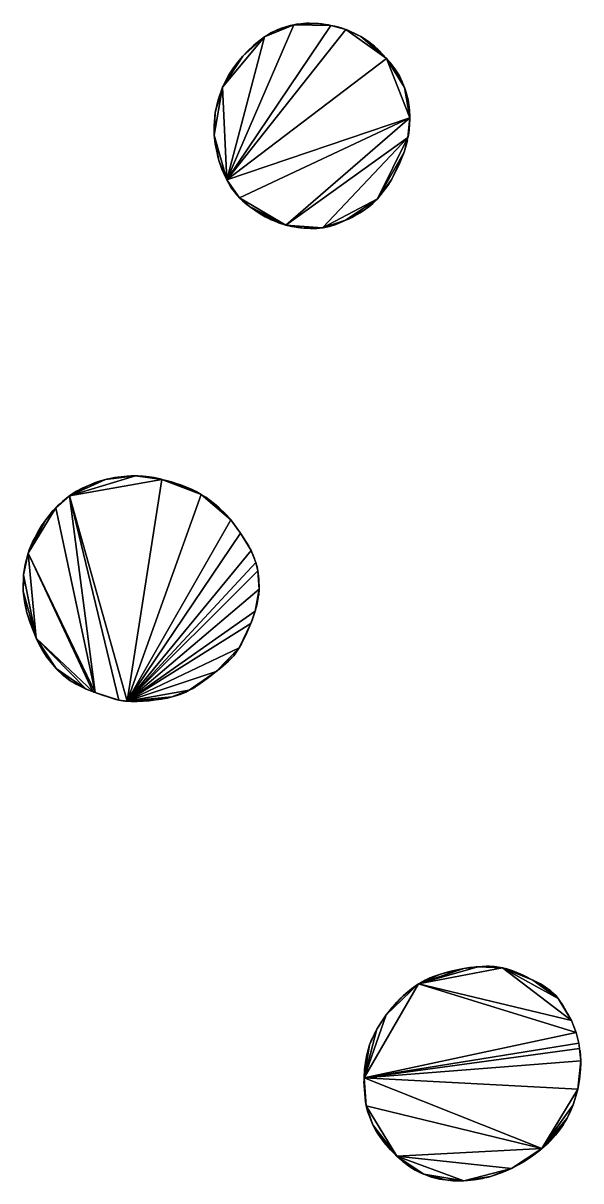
# Model space of a CAD drawing. Extents: x -87 to 90, y -81 to 81.
# Drawn here: x -87.1 to -15.7, y -80.8 to 67.4 of the extents above; entities that cross this region are included whole.
import ezdxf

# ---------------------------------------------------------------- set-up
doc = ezdxf.new("R2010")
doc.units = 0

msp = doc.modelspace()

# ---------------------------------------------------------------- linework, layer by layer
for points in [[(-52.43, 67.14, 120), (-56.15, 65.61, 120), (-60.99, 47.31, 120)], [(-47.67, 67.07, 120), (-52.43, 67.14, 120), (-60.99, 47.31, 120)], [(-60.99, 47.31, 120), (-45.74, 66.54, 120), (-47.67, 67.07, 120)], [(-52.43, 67.14, 120), (-54.79, 66.38, 120), (-56.15, 65.61, 120)], [(-52.43, 67.14, 120), (-54, 66.71, 120), (-54.79, 66.38, 120)], [(-54, 66.71, 120), (-54.46, 66.53, 120), (-54.79, 66.38, 120)], [(-52.43, 67.14, 120), (-52.87, 67.06, 120), (-54, 66.71, 120)], [(-50.45, 67.36, 120), (-51.53, 67.29, 120), (-52.43, 67.14, 120)], [(-49.26, 67.31, 120), (-50.45, 67.36, 120), (-52.43, 67.14, 120)], [(-47.67, 67.07, 120), (-49.26, 67.31, 120), (-52.43, 67.14, 120)], [(-51.53, 67.29, 120), (-52.07, 67.22, 120), (-52.43, 67.14, 120)], [(-50.45, 67.36, 120), (-50.83, 67.35, 120), (-51.53, 67.29, 120)], [(-49.36, 67.32, 120), (-49.52, 67.33, 120), (-50.45, 67.36, 120)], [(-49.26, 67.31, 120), (-49.36, 67.32, 120), (-50.45, 67.36, 120)], [(-48.34, 67.2, 120), (-48.81, 67.28, 120), (-49.26, 67.31, 120)], [(-47.67, 67.07, 120), (-48.34, 67.2, 120), (-49.26, 67.31, 120)], [(-47.67, 67.07, 120), (-47.99, 67.14, 120), (-48.34, 67.2, 120)], [(-45.74, 66.54, 120), (-47.16, 66.98, 120), (-47.67, 67.07, 120)], [(-45.74, 66.54, 120), (-46.66, 66.84, 120), (-47.16, 66.98, 120)], [(-45.74, 66.54, 120), (-46.33, 66.75, 120), (-46.66, 66.84, 120)], [(-56.15, 65.61, 120), (-58.96, 63.14, 120), (-61.53, 59.15, 120)], [(-56.15, 65.61, 120), (-61.53, 59.15, 120), (-60.99, 47.31, 120)], [(-60.99, 47.31, 120), (-40.53, 62.85, 120), (-45.74, 66.54, 120)], [(-56.15, 65.61, 120), (-57.29, 64.76, 120), (-58.96, 63.14, 120)], [(-56.15, 65.61, 120), (-57.28, 64.77, 120), (-57.29, 64.76, 120)], [(-54.79, 66.38, 120), (-55.85, 65.79, 120), (-56.15, 65.61, 120)], [(-55.85, 65.79, 120), (-56.03, 65.68, 120), (-56.15, 65.61, 120)], [(-54.79, 66.38, 120), (-55.25, 66.17, 120), (-55.85, 65.79, 120)], [(-43.81, 65.64, 120), (-45.5, 66.46, 120), (-45.74, 66.54, 120)], [(-40.53, 62.85, 120), (-43.81, 65.64, 120), (-45.74, 66.54, 120)], [(-43.81, 65.64, 120), (-44.15, 65.82, 120), (-45.5, 66.46, 120)], [(-42.96, 65.08, 120), (-43.54, 65.46, 120), (-43.81, 65.64, 120)], [(-40.53, 62.85, 120), (-42.96, 65.08, 120), (-43.81, 65.64, 120)], [(-57.29, 64.76, 120), (-57.58, 64.52, 120), (-58.96, 63.14, 120)], [(-57.58, 64.52, 120), (-58.34, 63.78, 120), (-58.96, 63.14, 120)], [(-41.68, 64.03, 120), (-42.1, 64.43, 120), (-42.96, 65.08, 120)], [(-40.53, 62.85, 120), (-41.68, 64.03, 120), (-42.96, 65.08, 120)], [(-40.53, 62.85, 120), (-41.62, 63.97, 120), (-41.68, 64.03, 120)], [(-40.53, 62.85, 120), (-41.54, 63.9, 120), (-41.62, 63.97, 120)], [(-58.96, 63.14, 120), (-60.22, 61.52, 120), (-61.53, 59.15, 120)], [(-60.99, 47.31, 120), (-37.57, 55.26, 120), (-40.53, 62.85, 120)], [(-58.96, 63.14, 120), (-59.62, 62.33, 120), (-60.22, 61.52, 120)], [(-59.62, 62.33, 120), (-59.81, 62.09, 120), (-60.22, 61.52, 120)], [(-58.96, 63.14, 120), (-59.1, 62.98, 120), (-59.62, 62.33, 120)], [(-40.12, 62.36, 120), (-40.24, 62.5, 120), (-40.53, 62.85, 120)], [(-39.48, 61.51, 120), (-40.12, 62.36, 120), (-40.53, 62.85, 120)], [(-38.22, 59.14, 120), (-39.48, 61.51, 120), (-40.53, 62.85, 120)], [(-37.57, 55.26, 120), (-38.22, 59.14, 120), (-40.53, 62.85, 120)], [(-39.48, 61.51, 120), (-39.64, 61.73, 120), (-40.12, 62.36, 120)], [(-60.22, 61.52, 120), (-60.73, 60.75, 120), (-61.53, 59.15, 120)], [(-60.22, 61.52, 120), (-60.42, 61.23, 120), (-60.73, 60.75, 120)], [(-38.88, 60.6, 120), (-38.97, 60.75, 120), (-39.48, 61.51, 120)], [(-38.22, 59.14, 120), (-38.88, 60.6, 120), (-39.48, 61.51, 120)], [(-60.73, 60.75, 120), (-60.98, 60.28, 120), (-61.53, 59.15, 120)], [(-38.22, 59.14, 120), (-38.58, 60, 120), (-38.88, 60.6, 120)], [(-61.53, 59.15, 120), (-62.48, 55.92, 120), (-62.61, 53.02, 120)], [(-61.53, 59.15, 120), (-62.61, 53.02, 120), (-60.99, 47.31, 120)], [(-61.53, 59.15, 120), (-62.12, 57.53, 120), (-62.48, 55.92, 120)], [(-61.53, 59.15, 120), (-62.05, 57.77, 120), (-62.12, 57.53, 120)], [(-38.05, 58.63, 120), (-38.1, 58.83, 120), (-38.22, 59.14, 120)], [(-37.78, 57.53, 120), (-38.05, 58.63, 120), (-38.22, 59.14, 120)], [(-37.57, 55.26, 120), (-37.78, 57.53, 120), (-38.22, 59.14, 120)], [(-37.78, 57.53, 120), (-37.93, 58.21, 120), (-38.05, 58.63, 120)], [(-62.12, 57.53, 120), (-62.41, 56.35, 120), (-62.48, 55.92, 120)], [(-37.65, 56.59, 120), (-37.69, 57.07, 120), (-37.78, 57.53, 120)], [(-37.57, 55.26, 120), (-37.65, 56.59, 120), (-37.78, 57.53, 120)], [(-37.57, 55.26, 120), (-37.61, 56.33, 120), (-37.65, 56.59, 120)], [(-37.57, 55.26, 120), (-37.58, 55.92, 120), (-37.61, 56.33, 120)], [(-62.48, 55.92, 120), (-62.63, 54.37, 120), (-62.63, 54.22, 120)], [(-62.48, 55.92, 120), (-62.63, 54.22, 120), (-62.61, 53.02, 120)], [(-60.99, 47.31, 120), (-59.36, 44.98, 120), (-37.57, 55.26, 120)], [(-59.36, 44.98, 120), (-53.43, 41.5, 120), (-37.57, 55.26, 120)], [(-53.43, 41.5, 120), (-37.79, 52.71, 120), (-37.57, 55.26, 120)], [(-37.79, 52.71, 120), (-37.6, 54.32, 120), (-37.57, 55.26, 120)], [(-37.6, 54.32, 120), (-37.57, 55.2, 120), (-37.57, 55.26, 120)], [(-37.6, 54.32, 120), (-37.56, 55.12, 120), (-37.57, 55.2, 120)], [(-62.63, 54.22, 120), (-62.64, 53.51, 120), (-62.61, 53.02, 120)], [(-37.79, 52.71, 120), (-37.69, 53.29, 120), (-37.6, 54.32, 120)], [(-37.69, 53.29, 120), (-37.63, 53.72, 120), (-37.6, 54.32, 120)], [(-62.61, 53.02, 120), (-62.6, 52.71, 120), (-62.5, 51.9, 120)], [(-62.61, 53.02, 120), (-62.5, 51.9, 120), (-62.03, 49.8, 120)], [(-62.61, 53.02, 120), (-62.03, 49.8, 120), (-60.99, 47.31, 120)], [(-62.5, 51.9, 120), (-62.19, 50.29, 120), (-62.03, 49.8, 120)], [(-53.43, 41.5, 120), (-48.72, 41.16, 120), (-37.79, 52.71, 120)], [(-48.72, 41.16, 120), (-41.69, 44.89, 120), (-37.79, 52.71, 120)], [(-41.69, 44.89, 120), (-38.3, 50.83, 120), (-37.79, 52.71, 120)], [(-38.3, 50.83, 120), (-37.86, 52.36, 120), (-37.79, 52.71, 120)], [(-38.3, 50.83, 120), (-37.96, 51.9, 120), (-37.86, 52.36, 120)], [(-38.3, 50.83, 120), (-38.24, 50.96, 120), (-37.96, 51.9, 120)], [(-37.79, 52.71, 120), (-37.72, 53.04, 120), (-37.69, 53.29, 120)], [(-37.79, 52.71, 120), (-37.78, 52.71, 120), (-37.72, 53.04, 120)], [(-41.69, 44.89, 120), (-39.88, 47.41, 120), (-38.3, 50.83, 120)], [(-39.88, 47.41, 120), (-38.83, 49.48, 120), (-38.3, 50.83, 120)], [(-38.83, 49.48, 120), (-38.8, 49.55, 120), (-38.3, 50.83, 120)], [(-62.03, 49.8, 120), (-61.93, 49.49, 120), (-61.65, 48.68, 120)], [(-62.03, 49.8, 120), (-61.65, 48.68, 120), (-60.99, 47.31, 120)], [(-39.88, 47.41, 120), (-39.5, 48.1, 120), (-38.83, 49.48, 120)], [(-38.83, 49.48, 120), (-38.81, 49.53, 120), (-38.8, 49.55, 120)], [(-61.65, 48.68, 120), (-61.3, 47.88, 120), (-60.99, 47.31, 120)], [(-60.99, 47.31, 120), (-60.84, 47.02, 120), (-60.43, 46.28, 120)], [(-60.99, 47.31, 120), (-60.43, 46.28, 120), (-59.36, 44.98, 120)], [(-60.43, 46.28, 120), (-59.78, 45.41, 120), (-59.36, 44.98, 120)], [(-41.69, 44.89, 120), (-40.39, 46.59, 120), (-39.88, 47.41, 120)], [(-41.69, 44.89, 120), (-41.17, 45.47, 120), (-40.39, 46.59, 120)], [(-40.39, 46.59, 120), (-40.32, 46.71, 120), (-39.88, 47.41, 120)], [(-59.78, 45.41, 120), (-59.5, 45.11, 120), (-59.36, 44.98, 120)], [(-59.36, 44.98, 120), (-58.98, 44.6, 120), (-58.1, 43.9, 120)], [(-59.36, 44.98, 120), (-58.1, 43.9, 120), (-53.43, 41.5, 120)], [(-58.98, 44.6, 120), (-58.42, 44.14, 120), (-58.1, 43.9, 120)], [(-48.72, 41.16, 120), (-45.79, 42.13, 120), (-41.69, 44.89, 120)], [(-45.79, 42.13, 120), (-43.25, 43.53, 120), (-41.69, 44.89, 120)], [(-43.25, 43.53, 120), (-42.28, 44.29, 120), (-41.69, 44.89, 120)], [(-42.28, 44.29, 120), (-41.83, 44.74, 120), (-41.69, 44.89, 120)], [(-58.1, 43.9, 120), (-57.98, 43.81, 120), (-57.41, 43.43, 120)], [(-58.1, 43.9, 120), (-57.41, 43.43, 120), (-53.43, 41.5, 120)], [(-57.98, 43.81, 120), (-57.78, 43.66, 120), (-57.41, 43.43, 120)], [(-57.41, 43.43, 120), (-56.72, 42.95, 120), (-55.45, 42.26, 120)], [(-57.41, 43.43, 120), (-55.45, 42.26, 120), (-53.43, 41.5, 120)], [(-45.79, 42.13, 120), (-45, 42.48, 120), (-43.25, 43.53, 120)], [(-45, 42.48, 120), (-43.91, 43.09, 120), (-43.25, 43.53, 120)], [(-43.25, 43.53, 120), (-42.8, 43.85, 120), (-42.28, 44.29, 120)], [(-56.72, 42.95, 120), (-56.07, 42.58, 120), (-55.45, 42.26, 120)], [(-55.45, 42.26, 120), (-55.32, 42.2, 120), (-54.94, 42.05, 120)], [(-55.45, 42.26, 120), (-54.94, 42.05, 120), (-53.43, 41.5, 120)], [(-54.94, 42.05, 120), (-54.38, 41.81, 120), (-53.43, 41.5, 120)], [(-53.43, 41.5, 120), (-52.72, 41.34, 120), (-52.36, 41.27, 120)], [(-53.43, 41.5, 120), (-52.36, 41.27, 120), (-51.12, 41.11, 120)], [(-53.43, 41.5, 120), (-51.12, 41.11, 120), (-48.72, 41.16, 120)], [(-48.72, 41.16, 120), (-47.83, 41.34, 120), (-45.79, 42.13, 120)], [(-47.83, 41.34, 120), (-46.43, 41.84, 120), (-45.79, 42.13, 120)], [(-47.83, 41.34, 120), (-47.04, 41.6, 120), (-46.43, 41.84, 120)], [(-46.43, 41.84, 120), (-46.24, 41.91, 120), (-45.79, 42.13, 120)], [(-45.79, 42.13, 120), (-45.41, 42.29, 120), (-45, 42.48, 120)], [(-52.36, 41.27, 120), (-51.9, 41.19, 120), (-51.12, 41.11, 120)], [(-51.12, 41.11, 120), (-50.99, 41.1, 120), (-48.72, 41.16, 120)], [(-51.12, 41.11, 120), (-51.08, 41.1, 120), (-50.99, 41.1, 120)], [(-50.99, 41.1, 120), (-50.26, 41.06, 120), (-48.72, 41.16, 120)], [(-50.26, 41.06, 120), (-49.45, 41.08, 120), (-48.72, 41.16, 120)], [(-48.72, 41.16, 120), (-48.64, 41.17, 120), (-47.83, 41.34, 120)], [(-48.64, 41.17, 120), (-47.94, 41.31, 120), (-47.83, 41.34, 120)], [(-72.7, 9.41, 120), (-76.54, 8.94, 120), (-81.13, 6.85, 120)], [(-69.3, 8.96, 120), (-72.7, 9.41, 120), (-81.13, 6.85, 120)], [(-69.3, 8.96, 120), (-81.13, 6.85, 120), (-73.76, -19.44, 120)], [(-76.54, 8.94, 120), (-78.72, 8.19, 120), (-81.13, 6.85, 120)], [(-76.54, 8.94, 120), (-77.69, 8.58, 120), (-78.72, 8.19, 120)], [(-76.54, 8.94, 120), (-77.16, 8.77, 120), (-77.69, 8.58, 120)], [(-72.7, 9.41, 120), (-75.32, 9.18, 120), (-76.54, 8.94, 120)], [(-75.32, 9.18, 120), (-75.88, 9.08, 120), (-76.54, 8.94, 120)], [(-75.88, 9.08, 120), (-76.38, 8.97, 120), (-76.54, 8.94, 120)], [(-75.32, 9.18, 120), (-75.6, 9.13, 120), (-75.88, 9.08, 120)], [(-72.7, 9.41, 120), (-73.76, 9.35, 120), (-75.32, 9.18, 120)], [(-73.76, 9.35, 120), (-74.04, 9.34, 120), (-75.32, 9.18, 120)], [(-72.7, 9.41, 120), (-73.26, 9.39, 120), (-73.76, 9.35, 120)], [(-64.26, 7.04, 120), (-69.3, 8.96, 120), (-73.76, -19.44, 120)], [(-72.48, 9.42, 120), (-72.55, 9.42, 120), (-72.7, 9.41, 120)], [(-71.7, 9.38, 120), (-72.48, 9.42, 120), (-72.7, 9.41, 120)], [(-70.29, 9.18, 120), (-71.7, 9.38, 120), (-72.7, 9.41, 120)], [(-69.3, 8.96, 120), (-70.29, 9.18, 120), (-72.7, 9.41, 120)], [(-71.7, 9.38, 120), (-72.37, 9.42, 120), (-72.48, 9.42, 120)], [(-70.64, 9.24, 120), (-70.92, 9.29, 120), (-71.7, 9.38, 120)], [(-70.29, 9.18, 120), (-70.64, 9.24, 120), (-71.7, 9.38, 120)], [(-69.36, 8.98, 120), (-70.14, 9.17, 120), (-70.29, 9.18, 120)], [(-69.3, 8.96, 120), (-69.36, 8.98, 120), (-70.29, 9.18, 120)], [(-68.08, 8.63, 120), (-68.58, 8.77, 120), (-69.3, 8.96, 120)], [(-67.46, 8.43, 120), (-68.08, 8.63, 120), (-69.3, 8.96, 120)], [(-65.26, 7.57, 120), (-67.46, 8.43, 120), (-69.3, 8.96, 120)], [(-64.26, 7.04, 120), (-65.26, 7.57, 120), (-69.3, 8.96, 120)], [(-78.72, 8.19, 120), (-80.23, 7.45, 120), (-81.13, 6.85, 120)], [(-80.23, 7.45, 120), (-80.47, 7.3, 120), (-81.13, 6.85, 120)], [(-78.72, 8.19, 120), (-79.5, 7.83, 120), (-80.23, 7.45, 120)], [(-77.69, 8.58, 120), (-77.93, 8.51, 120), (-78.72, 8.19, 120)], [(-67.46, 8.43, 120), (-67.7, 8.52, 120), (-68.08, 8.63, 120)], [(-65.45, 7.67, 120), (-66.87, 8.25, 120), (-67.46, 8.43, 120)], [(-65.26, 7.57, 120), (-65.45, 7.67, 120), (-67.46, 8.43, 120)], [(-64.91, 7.41, 120), (-65.09, 7.5, 120), (-65.26, 7.57, 120)], [(-64.26, 7.04, 120), (-64.91, 7.41, 120), (-65.26, 7.57, 120)], [(-81.13, 6.85, 120), (-82.03, 6.11, 120), (-82.88, 5.33, 120)], [(-81.13, 6.85, 120), (-82.88, 5.33, 120), (-77.85, -18.33, 120)], [(-82.03, 6.11, 120), (-82.3, 5.89, 120), (-82.88, 5.33, 120)], [(-81.13, 6.85, 120), (-81.33, 6.71, 120), (-82.03, 6.11, 120)], [(-81.13, 6.85, 120), (-77.85, -18.33, 120), (-74.82, -19.3, 120)], [(-81.13, 6.85, 120), (-74.82, -19.3, 120), (-73.76, -19.44, 120)], [(-60.48, 3.78, 120), (-64.26, 7.04, 120), (-73.76, -19.44, 120)], [(-62.58, 5.83, 120), (-63.67, 6.68, 120), (-64.26, 7.04, 120)], [(-61.99, 5.31, 120), (-62.58, 5.83, 120), (-64.26, 7.04, 120)], [(-60.48, 3.78, 120), (-61.99, 5.31, 120), (-64.26, 7.04, 120)], [(-82.88, 5.33, 120), (-84.15, 3.77, 120), (-86.44, -0.48, 120)], [(-82.88, 5.33, 120), (-86.44, -0.48, 120), (-77.85, -18.33, 120)], [(-82.88, 5.33, 120), (-83.08, 5.12, 120), (-84.15, 3.77, 120)], [(-83.08, 5.12, 120), (-83.3, 4.87, 120), (-84.15, 3.77, 120)], [(-83.3, 4.87, 120), (-83.76, 4.29, 120), (-84.15, 3.77, 120)], [(-82.3, 5.89, 120), (-82.67, 5.56, 120), (-82.88, 5.33, 120)], [(-61.99, 5.31, 120), (-62.3, 5.6, 120), (-62.58, 5.83, 120)], [(-61.12, 4.49, 120), (-61.66, 5.03, 120), (-61.99, 5.31, 120)], [(-60.48, 3.78, 120), (-61.12, 4.49, 120), (-61.99, 5.31, 120)], [(-60.48, 3.78, 120), (-60.91, 4.29, 120), (-61.12, 4.49, 120)], [(-84.15, 3.77, 120), (-85.68, 1.31, 120), (-86.44, -0.48, 120)], [(-84.15, 3.77, 120), (-84.71, 3.01, 120), (-85.68, 1.31, 120)], [(-84.71, 3.01, 120), (-85.14, 2.27, 120), (-85.68, 1.31, 120)], [(-84.71, 3.01, 120), (-84.85, 2.77, 120), (-85.14, 2.27, 120)], [(-84.15, 3.77, 120), (-84.35, 3.52, 120), (-84.71, 3.01, 120)], [(-84.35, 3.52, 120), (-84.51, 3.29, 120), (-84.71, 3.01, 120)], [(-59.25, 2.07, 120), (-60.48, 3.78, 120), (-73.76, -19.44, 120)], [(-60.12, 3.33, 120), (-60.24, 3.5, 120), (-60.48, 3.78, 120)], [(-59.99, 3.12, 120), (-60.12, 3.33, 120), (-60.48, 3.78, 120)], [(-59.48, 2.42, 120), (-59.99, 3.12, 120), (-60.48, 3.78, 120)], [(-59.25, 2.07, 120), (-59.48, 2.42, 120), (-60.48, 3.78, 120)], [(-59.48, 2.42, 120), (-59.74, 2.8, 120), (-59.99, 3.12, 120)], [(-85.14, 2.27, 120), (-85.35, 1.93, 120), (-85.68, 1.31, 120)], [(-57.89, -0.15, 120), (-59.25, 2.07, 120), (-73.76, -19.44, 120)], [(-58.19, 0.39, 120), (-59.1, 1.85, 120), (-59.25, 2.07, 120)], [(-57.89, -0.15, 120), (-58.19, 0.39, 120), (-59.25, 2.07, 120)], [(-85.68, 1.31, 120), (-85.79, 1.12, 120), (-86.44, -0.48, 120)], [(-85.79, 1.12, 120), (-86.29, -0.05, 120), (-86.44, -0.48, 120)], [(-85.79, 1.12, 120), (-86.11, 0.39, 120), (-86.29, -0.05, 120)], [(-85.68, 1.31, 120), (-85.75, 1.2, 120), (-85.79, 1.12, 120)], [(-85.75, 1.2, 120), (-85.76, 1.17, 120), (-85.79, 1.12, 120)], [(-85.68, 1.31, 120), (-85.74, 1.21, 120), (-85.75, 1.2, 120)], [(-86.44, -0.48, 120), (-86.83, -1.95, 120), (-87.01, -3.26, 120)], [(-86.44, -0.48, 120), (-87.01, -3.26, 120), (-85.42, -11.38, 120)], [(-86.44, -0.48, 120), (-86.74, -1.52, 120), (-86.83, -1.95, 120)], [(-86.29, -0.05, 120), (-86.41, -0.38, 120), (-86.44, -0.48, 120)], [(-86.44, -0.48, 120), (-85.42, -11.38, 120), (-78.15, -18.21, 120)], [(-86.44, -0.48, 120), (-78.15, -18.21, 120), (-77.85, -18.33, 120)], [(-57.28, -1.67, 120), (-57.89, -0.15, 120), (-73.76, -19.44, 120)], [(-57.44, -1.17, 120), (-57.77, -0.4, 120), (-57.89, -0.15, 120)], [(-57.28, -1.67, 120), (-57.44, -1.17, 120), (-57.89, -0.15, 120)], [(-86.83, -1.95, 120), (-86.96, -2.73, 120), (-87.01, -3.26, 120)], [(-57, -2.73, 120), (-57.28, -1.67, 120), (-73.76, -19.44, 120)], [(-56.86, -5.08, 120), (-57, -2.73, 120), (-73.76, -19.44, 120)], [(-57.08, -2.42, 120), (-57.18, -1.95, 120), (-57.28, -1.67, 120)], [(-57, -2.73, 120), (-57.08, -2.42, 120), (-57.28, -1.67, 120)], [(-56.88, -3.79, 120), (-56.92, -3.36, 120), (-57, -2.73, 120)], [(-56.86, -5.08, 120), (-56.88, -3.79, 120), (-57, -2.73, 120)], [(-87.06, -4.3, 120), (-87.08, -4.79, 120), (-87.06, -5.35, 120)], [(-87.01, -3.26, 120), (-87.03, -4.02, 120), (-87.06, -5.35, 120)], [(-87.01, -3.26, 120), (-87.06, -5.35, 120), (-85.42, -11.38, 120)], [(-87.03, -4.02, 120), (-87.06, -4.3, 120), (-87.06, -5.35, 120)], [(-87.01, -3.26, 120), (-87.02, -3.52, 120), (-87.03, -4.02, 120)], [(-56.86, -5.08, 120), (-56.86, -4.3, 120), (-56.88, -3.79, 120)], [(-87.06, -5.35, 120), (-87.03, -5.86, 120), (-86.87, -6.87, 120)], [(-87.06, -5.35, 120), (-86.87, -6.87, 120), (-86.6, -8.13, 120)], [(-87.06, -5.35, 120), (-86.6, -8.13, 120), (-85.42, -11.38, 120)], [(-73.76, -19.44, 120), (-57.36, -7.92, 120), (-56.86, -5.08, 120)], [(-57.36, -7.92, 120), (-57.14, -7.14, 120), (-56.86, -5.08, 120)], [(-57.14, -7.14, 120), (-56.97, -6.18, 120), (-56.86, -5.08, 120)], [(-56.97, -6.18, 120), (-56.9, -5.86, 120), (-56.86, -5.08, 120)], [(-56.9, -5.86, 120), (-56.86, -5.19, 120), (-56.86, -5.08, 120)], [(-86.87, -6.87, 120), (-86.78, -7.42, 120), (-86.6, -8.13, 120)], [(-57.36, -7.92, 120), (-57.2, -7.42, 120), (-57.14, -7.14, 120)], [(-57.14, -7.14, 120), (-57.03, -6.58, 120), (-56.97, -6.18, 120)], [(-86.6, -8.13, 120), (-86.33, -9.03, 120), (-86.19, -9.41, 120)], [(-86.6, -8.13, 120), (-86.19, -9.41, 120), (-85.42, -11.38, 120)], [(-73.76, -19.44, 120), (-57.92, -9.48, 120), (-57.36, -7.92, 120)], [(-57.92, -9.48, 120), (-57.57, -8.55, 120), (-57.36, -7.92, 120)], [(-57.92, -9.48, 120), (-57.72, -8.98, 120), (-57.57, -8.55, 120)], [(-57.57, -8.55, 120), (-57.44, -8.2, 120), (-57.36, -7.92, 120)], [(-86.19, -9.41, 120), (-85.79, -10.49, 120), (-85.42, -11.38, 120)], [(-73.76, -19.44, 120), (-59.4, -12.6, 120), (-57.92, -9.48, 120)], [(-59.4, -12.6, 120), (-58.41, -10.68, 120), (-57.92, -9.48, 120)], [(-58.41, -10.68, 120), (-58.33, -10.52, 120), (-57.92, -9.48, 120)], [(-57.92, -9.48, 120), (-57.79, -9.18, 120), (-57.72, -8.98, 120)], [(-85.42, -11.38, 120), (-85.39, -11.46, 120), (-85.07, -12.1, 120)], [(-85.42, -11.38, 120), (-85.07, -12.1, 120), (-84.65, -12.88, 120)], [(-85.42, -11.38, 120), (-84.65, -12.88, 120), (-82.86, -15.27, 120)], [(-85.42, -11.38, 120), (-82.86, -15.27, 120), (-79, -17.88, 120)], [(-85.42, -11.38, 120), (-79, -17.88, 120), (-78.15, -18.21, 120)], [(-59.4, -12.6, 120), (-58.97, -11.82, 120), (-58.41, -10.68, 120)], [(-59.4, -12.6, 120), (-59.1, -12.1, 120), (-58.97, -11.82, 120)], [(-58.97, -11.82, 120), (-58.56, -11, 120), (-58.41, -10.68, 120)], [(-85.07, -12.1, 120), (-84.95, -12.34, 120), (-84.65, -12.88, 120)], [(-84.65, -12.88, 120), (-84.16, -13.66, 120), (-84.06, -13.81, 120)], [(-84.65, -12.88, 120), (-84.06, -13.81, 120), (-82.86, -15.27, 120)], [(-73.76, -19.44, 120), (-62.36, -15.64, 120), (-59.4, -12.6, 120)], [(-62.36, -15.64, 120), (-60.11, -13.63, 120), (-59.4, -12.6, 120)], [(-60.11, -13.63, 120), (-59.91, -13.35, 120), (-59.4, -12.6, 120)], [(-59.91, -13.35, 120), (-59.57, -12.88, 120), (-59.4, -12.6, 120)], [(-59.4, -12.6, 120), (-59.24, -12.35, 120), (-59.1, -12.1, 120)], [(-84.06, -13.81, 120), (-83.58, -14.45, 120), (-82.86, -15.27, 120)], [(-62.36, -15.64, 120), (-60.77, -14.33, 120), (-60.11, -13.63, 120)], [(-62.36, -15.64, 120), (-61.82, -15.22, 120), (-60.77, -14.33, 120)], [(-60.77, -14.33, 120), (-60.3, -13.84, 120), (-60.11, -13.63, 120)], [(-60.11, -13.63, 120), (-60.02, -13.5, 120), (-59.91, -13.35, 120)], [(-82.86, -15.27, 120), (-82.65, -15.49, 120), (-82.08, -16.01, 120)], [(-82.86, -15.27, 120), (-82.08, -16.01, 120), (-81.03, -16.82, 120)], [(-82.86, -15.27, 120), (-81.03, -16.82, 120), (-79, -17.88, 120)], [(-82.08, -16.01, 120), (-81.1, -16.78, 120), (-81.06, -16.81, 120)], [(-82.08, -16.01, 120), (-81.06, -16.81, 120), (-81.03, -16.82, 120)], [(-73.76, -19.44, 120), (-65.81, -18.03, 120), (-62.36, -15.64, 120)], [(-65.81, -18.03, 120), (-63.51, -16.54, 120), (-62.36, -15.64, 120)], [(-63.51, -16.54, 120), (-63.01, -16.17, 120), (-62.36, -15.64, 120)], [(-81.03, -16.82, 120), (-80.28, -17.27, 120), (-79.5, -17.65, 120)], [(-81.03, -16.82, 120), (-79.5, -17.65, 120), (-79, -17.88, 120)], [(-65.81, -18.03, 120), (-64.91, -17.52, 120), (-63.51, -16.54, 120)], [(-65.81, -18.03, 120), (-65.01, -17.59, 120), (-64.91, -17.52, 120)], [(-65.81, -18.03, 120), (-65.45, -17.87, 120), (-65.01, -17.59, 120)], [(-64.91, -17.52, 120), (-64.7, -17.38, 120), (-63.51, -16.54, 120)], [(-79, -17.88, 120), (-78.74, -17.99, 120), (-78.32, -18.15, 120)], [(-79, -17.88, 120), (-78.32, -18.15, 120), (-78.15, -18.21, 120)], [(-78.15, -18.21, 120), (-78.01, -18.27, 120), (-77.85, -18.33, 120)], [(-77.85, -18.33, 120), (-77.65, -18.41, 120), (-77.16, -18.59, 120)], [(-77.85, -18.33, 120), (-77.16, -18.59, 120), (-75.85, -19.02, 120)], [(-77.85, -18.33, 120), (-75.85, -19.02, 120), (-74.82, -19.3, 120)], [(-75.85, -19.02, 120), (-75.2, -19.22, 120), (-74.82, -19.3, 120)], [(-73.76, -19.44, 120), (-68.05, -18.89, 120), (-65.81, -18.03, 120)], [(-73.76, -19.44, 120), (-70.14, -19.28, 120), (-68.05, -18.89, 120)], [(-70.14, -19.28, 120), (-69.17, -19.15, 120), (-68.05, -18.89, 120)], [(-70.14, -19.28, 120), (-69.36, -19.19, 120), (-69.17, -19.15, 120)], [(-69.17, -19.15, 120), (-68.58, -19.03, 120), (-68.05, -18.89, 120)], [(-68.05, -18.89, 120), (-66.87, -18.55, 120), (-65.81, -18.03, 120)], [(-68.05, -18.89, 120), (-67.27, -18.67, 120), (-66.87, -18.55, 120)], [(-68.05, -18.89, 120), (-67.8, -18.83, 120), (-67.27, -18.67, 120)], [(-67.27, -18.67, 120), (-66.96, -18.58, 120), (-66.87, -18.55, 120)], [(-66.87, -18.55, 120), (-66.23, -18.27, 120), (-65.81, -18.03, 120)], [(-66.87, -18.55, 120), (-66.34, -18.32, 120), (-66.23, -18.27, 120)], [(-66.23, -18.27, 120), (-65.96, -18.12, 120), (-65.81, -18.03, 120)], [(-74.82, -19.3, 120), (-74.18, -19.41, 120), (-74.04, -19.43, 120)], [(-74.82, -19.3, 120), (-74.04, -19.43, 120), (-73.9, -19.43, 120)], [(-74.82, -19.3, 120), (-73.9, -19.43, 120), (-73.76, -19.44, 120)], [(-73.76, -19.44, 120), (-70.92, -19.39, 120), (-70.14, -19.28, 120)], [(-73.76, -19.44, 120), (-71.77, -19.44, 120), (-70.92, -19.39, 120)], [(-73.76, -19.44, 120), (-73.26, -19.48, 120), (-72.48, -19.49, 120)], [(-73.76, -19.44, 120), (-72.48, -19.49, 120), (-71.77, -19.44, 120)], [(-71.77, -19.44, 120), (-71.7, -19.44, 120), (-70.92, -19.39, 120)], [(-70.92, -19.39, 120), (-70.78, -19.37, 120), (-70.14, -19.28, 120)], [(-28.83, -53.44, 120), (-30.63, -53.64, 120), (-36.44, -55.61, 120)], [(-25.7, -53.59, 120), (-28.83, -53.44, 120), (-36.44, -55.61, 120)], [(-25.7, -53.59, 120), (-36.44, -55.61, 120), (-16.86, -60.31, 120)], [(-30.63, -53.64, 120), (-33.62, -54.39, 120), (-36.44, -55.61, 120)], [(-33.62, -54.39, 120), (-35, -54.87, 120), (-36.44, -55.61, 120)], [(-33.62, -54.39, 120), (-33.72, -54.42, 120), (-35, -54.87, 120)], [(-33.72, -54.42, 120), (-34.54, -54.68, 120), (-35, -54.87, 120)], [(-30.63, -53.64, 120), (-32.09, -53.96, 120), (-33.62, -54.39, 120)], [(-32.09, -53.96, 120), (-32.79, -54.14, 120), (-33.62, -54.39, 120)], [(-28.83, -53.44, 120), (-29.66, -53.51, 120), (-30.63, -53.64, 120)], [(-29.66, -53.51, 120), (-29.85, -53.53, 120), (-30.63, -53.64, 120)], [(-28.83, -53.44, 120), (-29.06, -53.45, 120), (-29.66, -53.51, 120)], [(-27.73, -53.37, 120), (-28.28, -53.39, 120), (-28.83, -53.44, 120)], [(-27.35, -53.38, 120), (-27.73, -53.37, 120), (-28.83, -53.44, 120)], [(-25.7, -53.59, 120), (-27.35, -53.38, 120), (-28.83, -53.44, 120)], [(-27.35, -53.38, 120), (-27.5, -53.36, 120), (-27.73, -53.37, 120)], [(-25.93, -53.53, 120), (-26.72, -53.41, 120), (-27.35, -53.38, 120)], [(-25.7, -53.59, 120), (-25.93, -53.53, 120), (-27.35, -53.38, 120)], [(-24.6, -53.87, 120), (-25.15, -53.7, 120), (-25.7, -53.59, 120)], [(-24.37, -53.96, 120), (-24.6, -53.87, 120), (-25.7, -53.59, 120)], [(-24.14, -54.06, 120), (-24.37, -53.96, 120), (-25.7, -53.59, 120)], [(-23.03, -54.53, 120), (-24.14, -54.06, 120), (-25.7, -53.59, 120)], [(-21.79, -55.15, 120), (-23.03, -54.53, 120), (-25.7, -53.59, 120)], [(-25.7, -53.59, 120), (-16.86, -60.31, 120), (-18.57, -57.52, 120)], [(-18.57, -57.52, 120), (-21.79, -55.15, 120), (-25.7, -53.59, 120)], [(-23.03, -54.53, 120), (-23.59, -54.28, 120), (-24.14, -54.06, 120)], [(-21.79, -55.15, 120), (-22.79, -54.64, 120), (-23.03, -54.53, 120)], [(-36.44, -55.61, 120), (-40.59, -59.58, 120), (-43.41, -67.66, 120)], [(-36.44, -55.61, 120), (-43.41, -67.66, 120), (-16.25, -61.87, 120)], [(-36.44, -55.61, 120), (-38.42, -57.15, 120), (-40.59, -59.58, 120)], [(-36.44, -55.61, 120), (-37.36, -56.26, 120), (-38.42, -57.15, 120)], [(-37.36, -56.26, 120), (-38.07, -56.84, 120), (-38.42, -57.15, 120)], [(-36.44, -55.61, 120), (-36.89, -55.92, 120), (-37.36, -56.26, 120)], [(-35, -54.87, 120), (-35.57, -55.16, 120), (-36.44, -55.61, 120)], [(-35.57, -55.16, 120), (-36.11, -55.43, 120), (-36.44, -55.61, 120)], [(-36.44, -55.61, 120), (-16.25, -61.87, 120), (-16.86, -60.31, 120)], [(-35, -54.87, 120), (-35.32, -55.02, 120), (-35.57, -55.16, 120)], [(-20.83, -55.62, 120), (-21.26, -55.4, 120), (-21.79, -55.15, 120)], [(-19.87, -56.25, 120), (-20.83, -55.62, 120), (-21.79, -55.15, 120)], [(-18.57, -57.52, 120), (-19.87, -56.25, 120), (-21.79, -55.15, 120)], [(-19.87, -56.25, 120), (-20.46, -55.82, 120), (-20.83, -55.62, 120)], [(-18.86, -57.12, 120), (-19.64, -56.41, 120), (-19.87, -56.25, 120)], [(-18.57, -57.52, 120), (-18.86, -57.12, 120), (-19.87, -56.25, 120)], [(-38.42, -57.15, 120), (-39.24, -57.96, 120), (-40.59, -59.58, 120)], [(-38.42, -57.15, 120), (-38.92, -57.63, 120), (-39.24, -57.96, 120)], [(-18.57, -57.52, 120), (-18.81, -57.18, 120), (-18.86, -57.12, 120)], [(-17.93, -58.45, 120), (-18.18, -58.06, 120), (-18.57, -57.52, 120)], [(-16.86, -60.31, 120), (-17.93, -58.45, 120), (-18.57, -57.52, 120)], [(-39.24, -57.96, 120), (-39.93, -58.74, 120), (-40.59, -59.58, 120)], [(-17.57, -59.03, 120), (-17.73, -58.74, 120), (-17.93, -58.45, 120)], [(-16.86, -60.31, 120), (-17.57, -59.03, 120), (-17.93, -58.45, 120)], [(-16.86, -60.31, 120), (-17.3, -59.48, 120), (-17.57, -59.03, 120)], [(-40.59, -59.58, 120), (-41.79, -61.41, 120), (-43.41, -67.66, 120)], [(-40.59, -59.58, 120), (-41.2, -60.48, 120), (-41.79, -61.41, 120)], [(-41.2, -60.48, 120), (-41.62, -61.09, 120), (-41.79, -61.41, 120)], [(-40.59, -59.58, 120), (-40.81, -59.89, 120), (-41.2, -60.48, 120)], [(-16.86, -60.31, 120), (-17, -60.03, 120), (-17.3, -59.48, 120)], [(-16.53, -61.1, 120), (-16.64, -60.84, 120), (-16.86, -60.31, 120)], [(-16.25, -61.87, 120), (-16.53, -61.1, 120), (-16.86, -60.31, 120)], [(-41.79, -61.41, 120), (-42.72, -63.44, 120), (-43.41, -67.66, 120)], [(-43.41, -67.66, 120), (-15.93, -63.21, 120), (-16.25, -61.87, 120)], [(-41.79, -61.41, 120), (-42.27, -62.39, 120), (-42.72, -63.44, 120)], [(-41.79, -61.41, 120), (-42.03, -61.87, 120), (-42.27, -62.39, 120)], [(-16.25, -61.87, 120), (-16.36, -61.55, 120), (-16.53, -61.1, 120)], [(-15.93, -63.21, 120), (-16.04, -62.65, 120), (-16.25, -61.87, 120)], [(-43.41, -67.66, 120), (-15.81, -63.9, 120), (-15.93, -63.21, 120)], [(-42.72, -63.44, 120), (-43.2, -65.38, 120), (-43.41, -67.66, 120)], [(-42.72, -63.44, 120), (-43.06, -64.73, 120), (-43.2, -65.38, 120)], [(-42.72, -63.44, 120), (-42.96, -64.29, 120), (-43.06, -64.73, 120)], [(-42.27, -62.39, 120), (-42.41, -62.65, 120), (-42.72, -63.44, 120)], [(-42.41, -62.65, 120), (-42.54, -62.97, 120), (-42.72, -63.44, 120)], [(-15.81, -63.9, 120), (-15.88, -63.44, 120), (-15.93, -63.21, 120)], [(-43.41, -67.66, 120), (-15.67, -65.46, 120), (-15.81, -63.9, 120)], [(-43.06, -64.73, 120), (-43.13, -65, 120), (-43.2, -65.38, 120)], [(-15.67, -65.46, 120), (-15.76, -64.19, 120), (-15.81, -63.9, 120)], [(-15.67, -65.46, 120), (-15.73, -64.54, 120), (-15.76, -64.19, 120)], [(-15.67, -65.46, 120), (-15.69, -65, 120), (-15.73, -64.54, 120)], [(-43.2, -65.38, 120), (-43.36, -66.57, 120), (-43.41, -67.66, 120)], [(-43.41, -67.66, 120), (-16.04, -69.12, 120), (-15.67, -65.46, 120)], [(-43.36, -66.57, 120), (-43.4, -67.19, 120), (-43.41, -67.66, 120)], [(-43.2, -65.38, 120), (-43.31, -66.19, 120), (-43.36, -66.57, 120)], [(-16.04, -69.12, 120), (-15.68, -66.57, 120), (-15.67, -65.46, 120)], [(-16.04, -69.12, 120), (-15.84, -67.87, 120), (-15.68, -66.57, 120)], [(-15.84, -67.87, 120), (-15.75, -67.36, 120), (-15.68, -66.57, 120)], [(-15.68, -66.57, 120), (-15.65, -65.78, 120), (-15.67, -65.46, 120)], [(-15.68, -66.57, 120), (-15.66, -66.24, 120), (-15.65, -65.78, 120)], [(-43.41, -67.66, 120), (-43.44, -68.13, 120), (-43.13, -71.26, 120)], [(-43.44, -68.13, 120), (-43.36, -69.58, 120), (-43.28, -70.2, 120)], [(-43.44, -68.13, 120), (-43.28, -70.2, 120), (-43.13, -71.26, 120)], [(-43.4, -67.19, 120), (-43.41, -67.35, 120), (-43.41, -67.66, 120)], [(-43.41, -67.66, 120), (-43.13, -71.26, 120), (-20.63, -76.69, 120)], [(-43.41, -67.66, 120), (-20.63, -76.69, 120), (-16.04, -69.12, 120)], [(-16.04, -69.12, 120), (-15.91, -68.43, 120), (-15.84, -67.87, 120)], [(-20.63, -76.69, 120), (-16.64, -71.1, 120), (-16.04, -69.12, 120)], [(-16.64, -71.1, 120), (-16.29, -70.02, 120), (-16.04, -69.12, 120)], [(-16.29, -70.02, 120), (-16.17, -69.65, 120), (-16.04, -69.12, 120)], [(-43.28, -70.2, 120), (-43.26, -70.48, 120), (-43.13, -71.26, 120)], [(-43.26, -70.48, 120), (-43.14, -71.21, 120), (-43.13, -71.26, 120)], [(-20.63, -76.69, 120), (-17.42, -72.82, 120), (-16.64, -71.1, 120)], [(-17.42, -72.82, 120), (-17.03, -72.04, 120), (-16.64, -71.1, 120)], [(-17.03, -72.04, 120), (-16.69, -71.26, 120), (-16.64, -71.1, 120)], [(-16.64, -71.1, 120), (-16.37, -70.31, 120), (-16.29, -70.02, 120)], [(-16.64, -71.1, 120), (-16.56, -70.91, 120), (-16.37, -70.31, 120)], [(-43.13, -71.26, 120), (-42.98, -71.86, 120), (-42.93, -72.03, 120)], [(-43.13, -71.26, 120), (-42.93, -72.03, 120), (-42.28, -73.68, 120)], [(-43.13, -71.26, 120), (-42.28, -73.68, 120), (-39.24, -77.67, 120)], [(-43.13, -71.26, 120), (-39.24, -77.67, 120), (-20.63, -76.69, 120)], [(-42.93, -72.03, 120), (-42.65, -72.82, 120), (-42.28, -73.68, 120)], [(-17.42, -72.82, 120), (-17.24, -72.49, 120), (-17.03, -72.04, 120)], [(-42.28, -73.68, 120), (-42.26, -73.73, 120), (-41.9, -74.38, 120)], [(-42.28, -73.68, 120), (-41.9, -74.38, 120), (-39.24, -77.67, 120)], [(-20.63, -76.69, 120), (-18.3, -74.21, 120), (-17.42, -72.82, 120)], [(-18.3, -74.21, 120), (-17.88, -73.61, 120), (-17.42, -72.82, 120)], [(-18.3, -74.21, 120), (-18.06, -73.89, 120), (-17.88, -73.61, 120)], [(-41.9, -74.38, 120), (-41.72, -74.67, 120), (-41.59, -74.86, 120)], [(-41.9, -74.38, 120), (-41.59, -74.86, 120), (-39.24, -77.67, 120)], [(-41.72, -74.67, 120), (-41.6, -74.85, 120), (-41.59, -74.86, 120)], [(-41.59, -74.86, 120), (-41.37, -75.18, 120), (-40.83, -75.94, 120)], [(-41.59, -74.86, 120), (-40.83, -75.94, 120), (-39.24, -77.67, 120)], [(-20.63, -76.69, 120), (-18.9, -75.01, 120), (-18.3, -74.21, 120)], [(-20.63, -76.69, 120), (-19.8, -75.97, 120), (-18.9, -75.01, 120)], [(-19.8, -75.97, 120), (-19.49, -75.66, 120), (-18.9, -75.01, 120)], [(-18.9, -75.01, 120), (-18.41, -74.39, 120), (-18.3, -74.21, 120)], [(-18.9, -75.01, 120), (-18.76, -74.84, 120), (-18.41, -74.39, 120)], [(-40.83, -75.94, 120), (-40.61, -76.21, 120), (-40.04, -76.87, 120)], [(-40.83, -75.94, 120), (-40.04, -76.87, 120), (-39.24, -77.67, 120)], [(-40.04, -76.87, 120), (-39.91, -77.01, 120), (-39.24, -77.67, 120)], [(-39.24, -77.67, 120), (-24.55, -79.25, 120), (-20.63, -76.69, 120)], [(-24.55, -79.25, 120), (-22.77, -78.27, 120), (-20.63, -76.69, 120)], [(-22.77, -78.27, 120), (-21.34, -77.26, 120), (-20.63, -76.69, 120)], [(-21.34, -77.26, 120), (-20.84, -76.86, 120), (-20.63, -76.69, 120)], [(-20.63, -76.69, 120), (-20.46, -76.54, 120), (-19.8, -75.97, 120)], [(-39.24, -77.67, 120), (-38.45, -78.37, 120), (-38.13, -78.62, 120)], [(-39.24, -77.67, 120), (-38.13, -78.62, 120), (-37.41, -79.13, 120)], [(-39.24, -77.67, 120), (-37.41, -79.13, 120), (-35.78, -79.99, 120)], [(-39.24, -77.67, 120), (-35.78, -79.99, 120), (-30.63, -80.83, 120)], [(-39.24, -77.67, 120), (-30.63, -80.83, 120), (-24.55, -79.25, 120)], [(-24.55, -79.25, 120), (-23.91, -78.9, 120), (-22.77, -78.27, 120)], [(-23.91, -78.9, 120), (-23.59, -78.73, 120), (-22.77, -78.27, 120)], [(-22.77, -78.27, 120), (-22.02, -77.75, 120), (-21.34, -77.26, 120)], [(-38.13, -78.62, 120), (-37.73, -78.92, 120), (-37.41, -79.13, 120)], [(-37.41, -79.13, 120), (-36.89, -79.47, 120), (-36.51, -79.66, 120)], [(-37.41, -79.13, 120), (-36.51, -79.66, 120), (-35.78, -79.99, 120)], [(-36.51, -79.66, 120), (-36.11, -79.85, 120), (-35.78, -79.99, 120)], [(-35.78, -79.99, 120), (-35, -80.27, 120), (-34.77, -80.35, 120)], [(-35.78, -79.99, 120), (-34.77, -80.35, 120), (-32.98, -80.73, 120)], [(-35.78, -79.99, 120), (-32.98, -80.73, 120), (-30.63, -80.83, 120)], [(-30.63, -80.83, 120), (-27.24, -80.27, 120), (-24.55, -79.25, 120)], [(-27.24, -80.27, 120), (-25.3, -79.59, 120), (-24.55, -79.25, 120)], [(-27.24, -80.27, 120), (-25.85, -79.81, 120), (-25.3, -79.59, 120)], [(-27.24, -80.27, 120), (-26.72, -80.12, 120), (-25.85, -79.81, 120)], [(-25.3, -79.59, 120), (-25.15, -79.53, 120), (-24.55, -79.25, 120)], [(-24.55, -79.25, 120), (-24.37, -79.16, 120), (-23.91, -78.9, 120)], [(-34.77, -80.35, 120), (-33.76, -80.61, 120), (-32.98, -80.73, 120)], [(-32.98, -80.73, 120), (-32.03, -80.83, 120), (-31.41, -80.84, 120)], [(-32.98, -80.73, 120), (-31.41, -80.84, 120), (-30.63, -80.83, 120)], [(-31.41, -80.84, 120), (-31.07, -80.84, 120), (-30.63, -80.83, 120)], [(-30.63, -80.83, 120), (-28.77, -80.63, 120), (-27.24, -80.27, 120)], [(-30.63, -80.83, 120), (-29.33, -80.71, 120), (-28.77, -80.63, 120)], [(-30.63, -80.83, 120), (-30.19, -80.79, 120), (-29.33, -80.71, 120)], [(-29.33, -80.71, 120), (-29, -80.67, 120), (-28.77, -80.63, 120)], [(-28.77, -80.63, 120), (-28.01, -80.46, 120), (-27.24, -80.27, 120)], [(-28.77, -80.63, 120), (-28.25, -80.53, 120), (-28.01, -80.46, 120)], [(-28.01, -80.46, 120), (-27.5, -80.35, 120), (-27.24, -80.27, 120)]]:
    msp.add_3dface(points)

doc.saveas('drawing.dxf')
